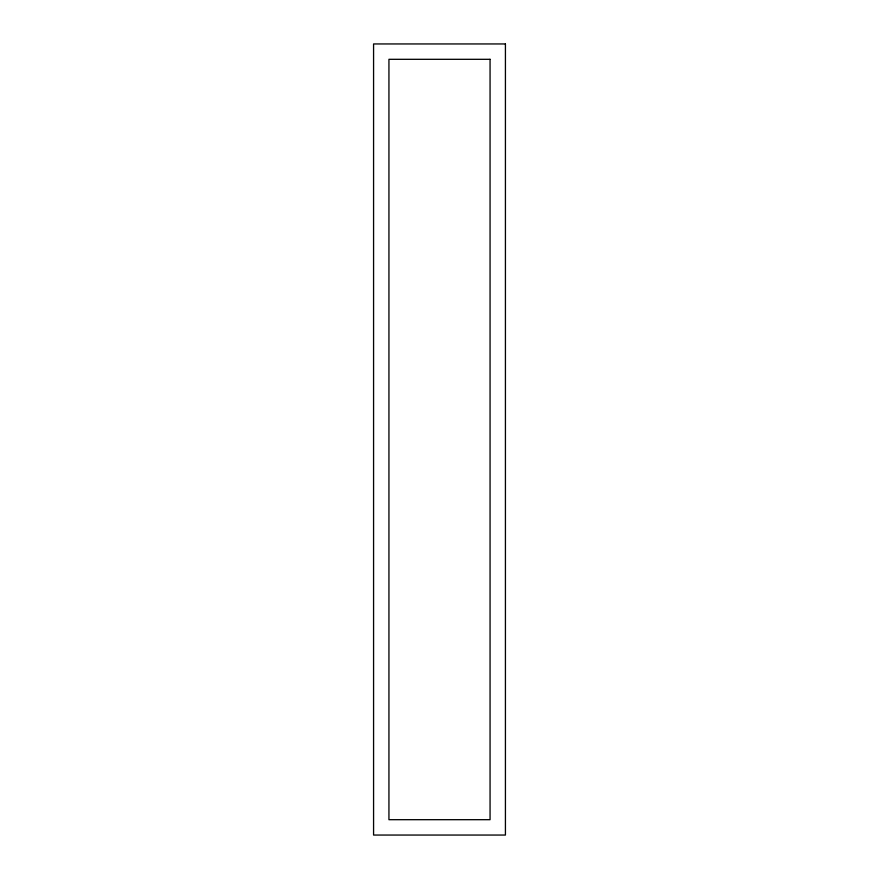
<?xml version="1.0" encoding="UTF-8"?>
<svg xmlns="http://www.w3.org/2000/svg" width="879" height="879" viewBox="0 0 879 879"><rect width="100%" height="100%" fill="white"/><g stroke="black" fill="none" stroke-linecap="round" stroke-linejoin="round"><path stroke-width="1.32" d="M505.425 43.95L373.575 43.95L373.575 835.05L505.425 835.05L505.425 43.95M490.064 59.311L388.936 59.311L388.936 819.689L490.064 819.689L490.064 59.311"/></g></svg>
